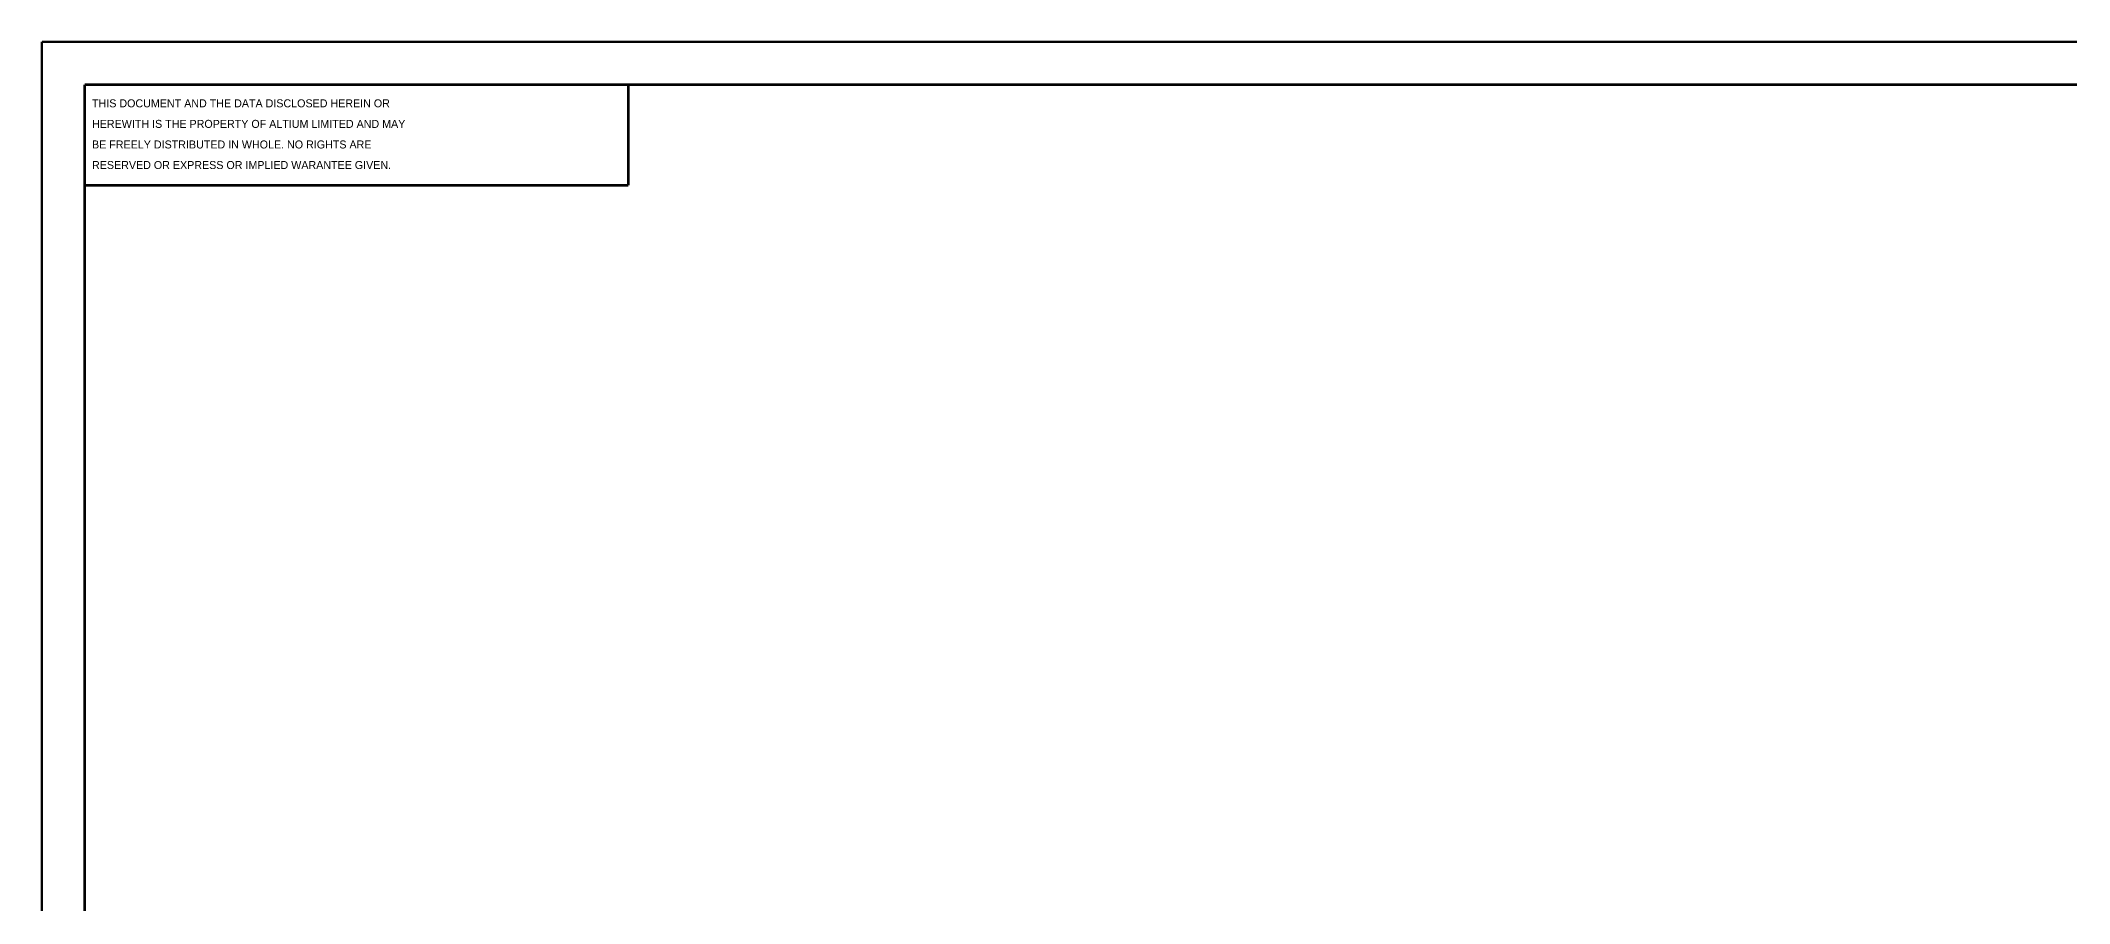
# Model space of a CAD drawing. Header units: inches. Extents: x 0 to 431, y 0 to 297.
# Drawn here: x -0.1 to 238.5, y 195.6 to 297.1 of the extents above; entities that cross this region are included whole.
import ezdxf

# ---------------------------------------------------------------- set-up
doc = ezdxf.new("R2010")
doc.units = ezdxf.units.IN
doc.layers.add('Sheet', color=255, linetype='Continuous')

msp = doc.modelspace()

# ---------------------------------------------------------------- linework, layer by layer
at = {"layer": 'Sheet'}
for points in [[(0.01, 0.04, 0.3, 0.3, 0), (0.01, 297, 0.3, 0.3, 0)], [(0.02, 296.99, 0.3, 0.3, 0), (419.95, 296.99, 0.3, 0.3, 0)], [(5.04, 291.96, 0.3, 0.3, 0), (414.96, 291.96, 0.3, 0.3, 0)], [(5.04, 5.02, 0.3, 0.3, 0), (5.04, 291.96, 0.3, 0.3, 0)], [(68.98, 291.93, 0.3, 0.3, 0), (5.06, 291.93, 0.3, 0.3, 0)], [(5.06, 291.93, 0.3, 0.3, 0), (5.06, 280.1, 0.3, 0.3, 0)], [(68.98, 291.93, 0.3, 0.3, 0), (5.06, 291.93, 0.3, 0.3, 0)], [(5.06, 291.93, 0.3, 0.3, 0), (5.06, 280.1, 0.3, 0.3, 0)], [(68.98, 280.1, 0.3, 0.3, 0), (68.98, 291.93, 0.3, 0.3, 0)], [(68.98, 280.1, 0.3, 0.3, 0), (68.98, 291.93, 0.3, 0.3, 0)], [(5.06, 280.1, 0.3, 0.3, 0), (68.98, 280.1, 0.3, 0.3, 0)], [(5.06, 280.1, 0.3, 0.3, 0), (68.98, 280.1, 0.3, 0.3, 0)]]:
    msp.add_lwpolyline(points, format="xyseb", dxfattribs=at)

# ---------------------------------------------------------------- texts
for s, p in [('THIS DOCUMENT AND THE DATA DISCLOSED HEREIN OR', (5.91, 289.29)), ('HEREWITH IS THE PROPERTY OF ALTIUM LIMITED AND MAY', (5.91, 286.87)), ('BE FREELY DISTRIBUTED IN WHOLE. NO RIGHTS ARE', (5.91, 284.45)), ('RESERVED OR EXPRESS OR IMPLIED WARANTEE GIVEN.', (5.91, 282.03))]:
    msp.add_text(s, height=0.941, dxfattribs=at).set_placement(p)

doc.saveas('drawing.dxf')
